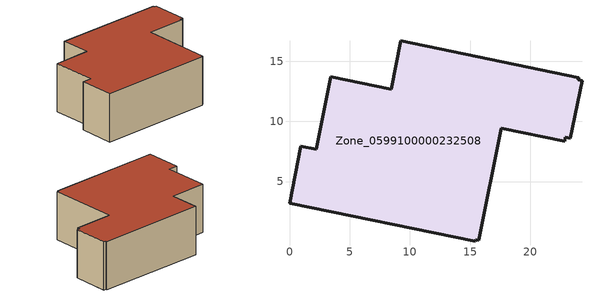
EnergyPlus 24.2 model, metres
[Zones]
Zone_0599100000232508
 floor ground (C_G): 22.9,8.66 22.83,8.35 17.6,9.42 15.7,0.12 15.46,0.16 15.44,0.05 0,3.19 0.95,7.94 2.22,7.69 3.41,13.68 8.44,12.68 9.24,16.69 24.02,13.63 23.98,13.45 24.28,13.37 23.31,8.6 z0
 wall outside (C_F): 15.44,0.05 15.46,0.16 15.7,0.12 17.6,9.42 22.83,8.35 22.9,8.66 23.31,8.6 24.28,13.37 23.98,13.45 24.02,13.63 9.24,16.69 8.44,12.68 3.41,13.68 2.22,7.69 0.95,7.94 0,3.19 15.44,0.05 z0:6.64
 roof outside (C_R): 23.31,8.6 24.28,13.37 23.98,13.45 24.02,13.63 9.24,16.69 8.44,12.68 3.41,13.68 2.22,7.69 0.95,7.94 0,3.19 15.44,0.05 15.46,0.16 15.7,0.12 17.6,9.42 22.83,8.35 22.9,8.66 z6.64
[BUILDING]
Pand.0599100000232508: North Axis=0; Terrain=City; Loads Convergence Tolerance Value=0.04; Temperature Convergence Tolerance Value=0.4; Solar Distribution=FullExterior; Maximum Number of Warmup Days=25; Minimum Number of Warmup Days=1
[Site:Location]
Rotterdam.The.Hague.AP_ZH_NLD Design_Conditions: Latitude=51.96; Longitude=4.45; Time Zone=1; Elevation=-4.5
[SITE:GROUNDTEMPERATURE:BUILDINGSURFACE]
18, 18, 18, 18, 18, 18, 18, 18, 18, 18, 18, 18
[MATERIAL] Thermal Absorptance=0.9; Solar Absorptance=0.7; Visible Absorptance=0.7
Name | Roughness | Thickness | Conductivity | Density | Specific Heat
G.D.1965 | MediumSmooth | 0.15 | 1 | 540 | 1210
F.D.1965 | Rough | 0.3 | 0.857143 | 1920 | 840
R.D.1965 | MediumRough | 0.2 | 0.08 | 1500 | 1000
[CONSTRUCTION]
C_G: G.D.1965
C_F: F.D.1965
C_R: R.D.1965
[ZONE]
Zone_0599100000232508: Type=1; Multiplier=1; Ceiling Height=Autocalculate; Volume=Autocalculate; Floor Area=autocalculate; Part of Total Floor Area=Yes
[ZONEINFILTRATION:DESIGNFLOWRATE]
Infil_Zone_0599100000232508: Zone or ZoneList or Space or SpaceList=Zone_0599100000232508; Schedule=AlwaysOn; Design Flow Rate Calculation Method=Flow/Area; Flow Rate per Floor Area=0.0042; Constant Term Coefficient=1; Temperature Term Coefficient=0; Velocity Term Coefficient=0; Velocity Squared Term Coefficient=0
[HVACTEMPLATE:ZONE:IDEALLOADSAIRSYSTEM]
Zone_0599100000232508: Maximum Heating Supply Air Temperature=50; Minimum Cooling Supply Air Temperature=13; Maximum Heating Supply Air Humidity Ratio=0.0156; Minimum Cooling Supply Air Humidity Ratio=0.0077; Heating Limit=NoLimit; Cooling Limit=NoLimit; Dehumidification Control Type=ConstantSensibleHeatRatio; Cooling Sensible Heat Ratio=0.7; Dehumidification Setpoint=60; Humidification Control Type=None; Humidification Setpoint=30; Outdoor Air Method=None; Outdoor Air Flow Rate per Person=0.00944; Outdoor Air Flow Rate per Zone Floor Area=0; Outdoor Air Flow Rate per Zone=0; Demand Controlled Ventilation Type=None; Outdoor Air Economizer Type=NoEconomizer; Heat Recovery Type=None; Sensible Heat Recovery Effectiveness=0.7; Latent Heat Recovery Effectiveness=0.65
[ZONECONTROL:THERMOSTAT]
ThermostatControl_Zone_0599100000232508: Zone or ZoneList=Zone_0599100000232508; Control Type Schedule=DualSetpointControlType; Control 1=Thermostat_Zone_0599100000232508; Temperature Difference Between Cutout And Setpoint=0
[THERMOSTATSETPOINT:DUALSETPOINT]
Thermostat_Zone_0599100000232508: Heating Setpoint Temperature Schedule=HeatingSetpoint_Zone_0599100000232508; Cooling Setpoint Temperature Schedule=CoolingSetpoint_Zone_0599100000232508
[SCHEDULE:COMPACT]
HeatingSetpoint_Zone_0599100000232508: Through: 12/31, For: AllDays, Until: 24:00, 21
CoolingSetpoint_Zone_0599100000232508: Through: 12/31, For: AllDays, Until: 24:00, 24
DualSetpointControlType: Through: 12/31, For: AllDays, Until: 24:00, 4
AlwaysOn: Through: 12/31, For: AllDays, Until: 24:00, 1
